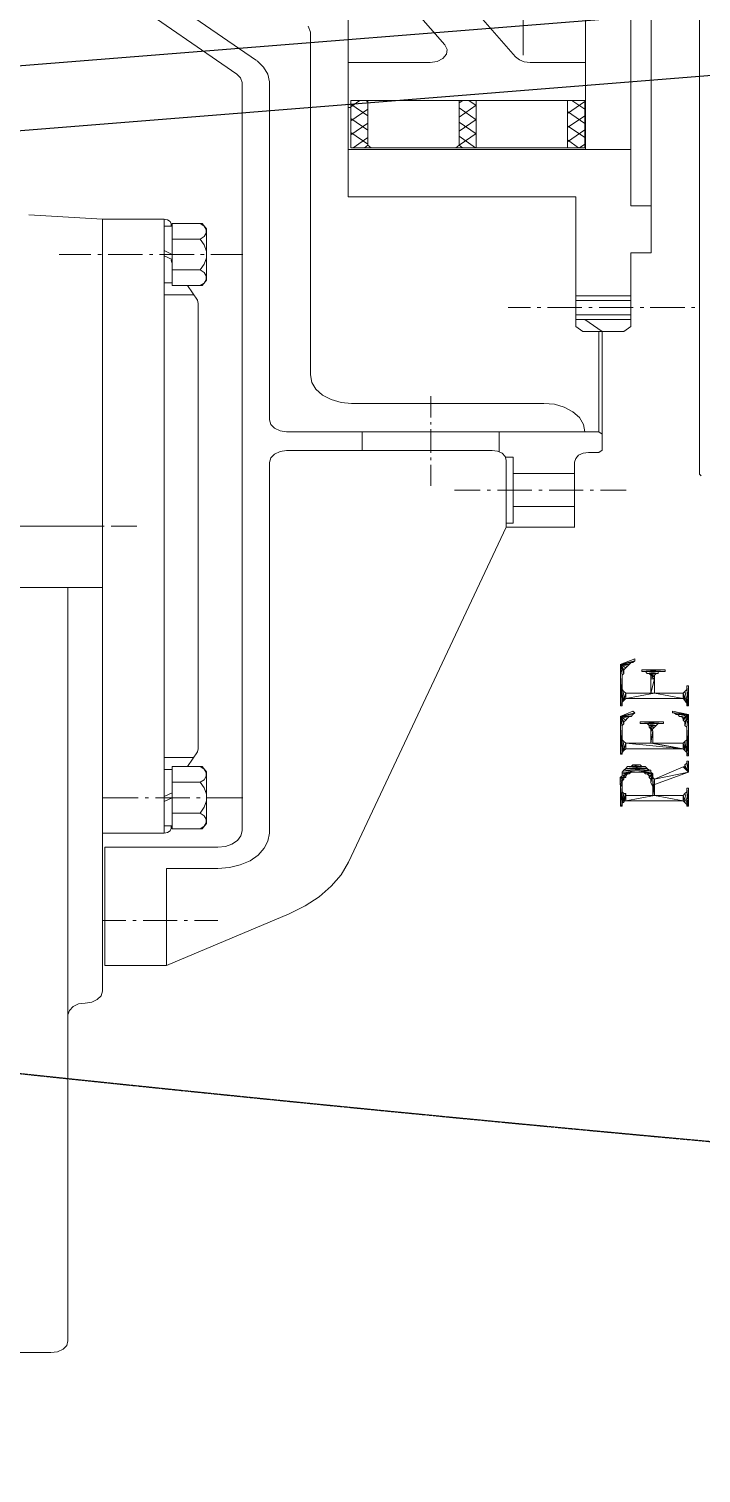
# Model space of a CAD drawing. Header units: inches. Extents: x 23291 to 181956, y 9161 to 51408.
# Drawn here: x 112780 to 113042, y 35980 to 36542 of the extents above; entities that cross this region are included whole.
import ezdxf

# ---------------------------------------------------------------- set-up
doc = ezdxf.new("R2010")
doc.units = ezdxf.units.IN
doc.header["$MEASUREMENT"] = 0
doc.linetypes.add('HIDDEN2', pattern=[0.1875, 0.125, -0.0625])
doc.layers.add('1', color=3, linetype='Continuous')
doc.layers.add('Dim', color=6, linetype='Continuous', lineweight=13)

# ---------------------------------------------------------------- blocks, each defined once
blk = doc.blocks.new('5')
at = {"layer": '1', "lineweight": 9}
for p, q in [((225.23986, -21.739), (225.23986, -22.31365)), ((225.23986, -22.31365), (225.24048, -22.31432)), ((225.21699, -22.37906), (225.2119, -22.381)), ((225.2119, -22.381), (225.21699, -22.37972)), ((225.2119, -22.381), (225.21699, -22.37972)), ((225.21699, -22.37972), (225.21636, -22.38035)), ((225.21699, -22.37972), (225.21699, -22.37906)), ((225.21572, -22.38035), (225.2119, -22.381)), ((225.2119, -22.381), (225.21636, -22.38035)), ((225.21572, -22.38035), (225.2119, -22.381)), ((225.21636, -22.38035), (225.2119, -22.381)), ((225.2119, -22.381), (225.21507, -22.381)), ((225.21381, -22.38224), (225.21191, -22.381)), ((225.21191, -22.381), (225.21381, -22.38224)), ((225.21381, -22.38224), (225.21191, -22.381)), ((225.21191, -22.381), (225.21318, -22.38288)), ((225.21191, -22.381), (225.21318, -22.38288)), ((225.21318, -22.38353), (225.21191, -22.381)), ((225.21447, -22.38162), (225.21191, -22.38101)), ((225.21191, -22.38101), (225.21508, -22.38101)), ((225.21447, -22.38162), (225.21191, -22.38101)), ((225.21191, -22.38101), (225.21447, -22.38162)), ((225.21191, -22.38101), (225.21447, -22.38162)), ((225.21381, -22.38225), (225.21191, -22.38101)), ((225.21318, -22.38417), (225.21191, -22.38101)), ((225.21191, -22.38101), (225.21318, -22.38352)), ((225.21318, -22.38417), (225.21191, -22.38101)), ((225.21191, -22.38101), (225.21253, -22.38481)), ((225.21191, -22.38101), (225.21253, -22.38481)), ((225.21191, -22.39558), (225.21191, -22.38101)), ((225.21254, -22.38479), (225.21191, -22.39558)), ((225.21253, -22.38481), (225.21191, -22.39558)), ((225.21253, -22.38481), (225.21318, -22.38417)), ((225.21254, -22.38542), (225.21254, -22.38479)), ((225.21318, -22.38288), (225.21381, -22.38224)), ((225.21318, -22.38288), (225.21318, -22.38353)), ((225.21318, -22.38352), (225.21318, -22.38417)), ((225.21447, -22.38162), (225.21381, -22.38225)), ((225.21508, -22.38101), (225.21447, -22.38162)), ((225.21507, -22.381), (225.21572, -22.38035)), ((225.21636, -22.38035), (225.21572, -22.38035)), ((225.22715, -22.38352), (225.21953, -22.38289)), ((225.21953, -22.38289), (225.2278, -22.38352)), ((225.22715, -22.38352), (225.21953, -22.38289)), ((225.21953, -22.38289), (225.21953, -22.38352)), ((225.2278, -22.38352), (225.21953, -22.38289)), ((225.21953, -22.38289), (225.2278, -22.38289)), ((225.21953, -22.38352), (225.22016, -22.38352)), ((225.22716, -22.38352), (225.21953, -22.38352)), ((225.21953, -22.38352), (225.22715, -22.38352)), ((225.22016, -22.38352), (225.22652, -22.38352)), ((225.22081, -22.38352), (225.22016, -22.38352)), ((225.22016, -22.38352), (225.22716, -22.38352)), ((225.22016, -22.38352), (225.22716, -22.38352)), ((225.22651, -22.38352), (225.22016, -22.38352)), ((225.22652, -22.38352), (225.22081, -22.38352)), ((225.22652, -22.38352), (225.22081, -22.38352)), ((225.22081, -22.38352), (225.22525, -22.38352)), ((225.22081, -22.38352), (225.22525, -22.38352)), ((225.22143, -22.38417), (225.22081, -22.38352)), ((225.22525, -22.38352), (225.22143, -22.38417)), ((225.22525, -22.38352), (225.22143, -22.38417)), ((225.22143, -22.38417), (225.22525, -22.38417)), ((225.22143, -22.38417), (225.22525, -22.38417)), ((225.22208, -22.38417), (225.22143, -22.38417)), ((225.22461, -22.38418), (225.22206, -22.38418)), ((225.22206, -22.38418), (225.22525, -22.38418)), ((225.22461, -22.38418), (225.22206, -22.38418)), ((225.22206, -22.38418), (225.22398, -22.38479)), ((225.22207, -22.38418), (225.22399, -22.38479)), ((225.22399, -22.38479), (225.22207, -22.38418)), ((225.22207, -22.38418), (225.22399, -22.38479)), ((225.22271, -22.38479), (225.22207, -22.38418)), ((225.22525, -22.38417), (225.22208, -22.38417)), ((225.22399, -22.38479), (225.22271, -22.38479)), ((225.22399, -22.38479), (225.22271, -22.38479)), ((225.22271, -22.38479), (225.22399, -22.38542)), ((225.22271, -22.38479), (225.22399, -22.38542)), ((225.22271, -22.38542), (225.22271, -22.38479)), ((225.22398, -22.38479), (225.22461, -22.38418)), ((225.22399, -22.38542), (225.22399, -22.38479)), ((225.22525, -22.38418), (225.22461, -22.38418)), ((225.22525, -22.38352), (225.22652, -22.38352)), ((225.22525, -22.38417), (225.22525, -22.38352)), ((225.22716, -22.38352), (225.22651, -22.38352)), ((225.2278, -22.38352), (225.22715, -22.38352)), ((225.2278, -22.38289), (225.2278, -22.38352)), ((225.21191, -22.39558), (225.21254, -22.38542)), ((225.21191, -22.39558), (225.21254, -22.38542)), ((225.21254, -22.38605), (225.21191, -22.39558)), ((225.21254, -22.38605), (225.21191, -22.39558)), ((225.21254, -22.38542), (225.21254, -22.38605)), ((225.21254, -22.38605), (225.21254, -22.38987)), ((225.21254, -22.39434), (225.21254, -22.38605)), ((225.21254, -22.39432), (225.21254, -22.38605)), ((225.21254, -22.38986), (225.21319, -22.39051)), ((225.21254, -22.39433), (225.21254, -22.38986)), ((225.21254, -22.38987), (225.21254, -22.39434)), ((225.22398, -22.38605), (225.2227, -22.39115)), ((225.22399, -22.38542), (225.22271, -22.38542)), ((225.22399, -22.38542), (225.22271, -22.38542)), ((225.22271, -22.38542), (225.22399, -22.38605)), ((225.22271, -22.38542), (225.22399, -22.38605)), ((225.22271, -22.38605), (225.22271, -22.38542)), ((225.22399, -22.38605), (225.22271, -22.38605)), ((225.22399, -22.38605), (225.22271, -22.38605)), ((225.22271, -22.38605), (225.22399, -22.38605)), ((225.22271, -22.38605), (225.22399, -22.38605)), ((225.22399, -22.38605), (225.22271, -22.39116)), ((225.22271, -22.39116), (225.22271, -22.38605)), ((225.22398, -22.39115), (225.22398, -22.38605)), ((225.22399, -22.38605), (225.22399, -22.38542)), ((225.2354, -22.38986), (225.23478, -22.39051)), ((225.2354, -22.3886), (225.2354, -22.38987)), ((225.23605, -22.39558), (225.2354, -22.3886)), ((225.23604, -22.39558), (225.2354, -22.3886)), ((225.2354, -22.3886), (225.23604, -22.3886)), ((225.23605, -22.39557), (225.2354, -22.38986)), ((225.2354, -22.38987), (225.23605, -22.39558)), ((225.2354, -22.38987), (225.23605, -22.39558)), ((225.23605, -22.39558), (225.2354, -22.38987)), ((225.23604, -22.3886), (225.23604, -22.39558)), ((225.21191, -22.39558), (225.21254, -22.39432)), ((225.21191, -22.39558), (225.21254, -22.39432)), ((225.21318, -22.39052), (225.21253, -22.39433)), ((225.21253, -22.39433), (225.21318, -22.39052)), ((225.21319, -22.39051), (225.21254, -22.39433)), ((225.21254, -22.39432), (225.21318, -22.39053)), ((225.21254, -22.39432), (225.21318, -22.39053)), ((225.21318, -22.39053), (225.21254, -22.39432)), ((225.21254, -22.39432), (225.21381, -22.39116)), ((225.21381, -22.39116), (225.21254, -22.39432)), ((225.21254, -22.39432), (225.21381, -22.39116)), ((225.21381, -22.39116), (225.21254, -22.39432)), ((225.21318, -22.39371), (225.21254, -22.39432)), ((225.21254, -22.39432), (225.21254, -22.39558)), ((225.21318, -22.39053), (225.21381, -22.39116)), ((225.2138, -22.39116), (225.21318, -22.39371)), ((225.2138, -22.39116), (225.21318, -22.39371)), ((225.21318, -22.39371), (225.2138, -22.39116)), ((225.21381, -22.39116), (225.21318, -22.39371)), ((225.21318, -22.39371), (225.2138, -22.39303)), ((225.2138, -22.39304), (225.22397, -22.39116)), ((225.22398, -22.39116), (225.2138, -22.39303)), ((225.2138, -22.39303), (225.2138, -22.39116)), ((225.2138, -22.39116), (225.22398, -22.39116)), ((225.2138, -22.39303), (225.2138, -22.39116)), ((225.22398, -22.39116), (225.2138, -22.39116)), ((225.2138, -22.39116), (225.2227, -22.39116)), ((225.23415, -22.39304), (225.2138, -22.39304)), ((225.2227, -22.39115), (225.22398, -22.39115)), ((225.2227, -22.39116), (225.22398, -22.39116)), ((225.23415, -22.39304), (225.22397, -22.39116)), ((225.22397, -22.39116), (225.23415, -22.39116)), ((225.23415, -22.39304), (225.22397, -22.39116)), ((225.22397, -22.39116), (225.23415, -22.39304)), ((225.22397, -22.39116), (225.23415, -22.39304)), ((225.23414, -22.39116), (225.23477, -22.39371)), ((225.23604, -22.39558), (225.23414, -22.39116)), ((225.23477, -22.39052), (225.23415, -22.39115)), ((225.23415, -22.39115), (225.23604, -22.39558)), ((225.23477, -22.39371), (225.23415, -22.39116)), ((225.23415, -22.39116), (225.23477, -22.39371)), ((225.23477, -22.39371), (225.23415, -22.39116)), ((225.23415, -22.39116), (225.23415, -22.39304)), ((225.23415, -22.39116), (225.23415, -22.39304)), ((225.23415, -22.39304), (225.23477, -22.39371)), ((225.23604, -22.39558), (225.23477, -22.39052)), ((225.23477, -22.39052), (225.23604, -22.39558)), ((225.23604, -22.39558), (225.23477, -22.39052)), ((225.23477, -22.39371), (225.2354, -22.39432)), ((225.23604, -22.39559), (225.23477, -22.39371)), ((225.23477, -22.39371), (225.23604, -22.39558)), ((225.23478, -22.39051), (225.23605, -22.39557)), ((225.2354, -22.39432), (225.23604, -22.39559)), ((225.2354, -22.39432), (225.23604, -22.39559)), ((225.2354, -22.39559), (225.2354, -22.39432)), ((225.21636, -22.39749), (225.2119, -22.39939)), ((225.2119, -22.39939), (225.21699, -22.39812)), ((225.2119, -22.39939), (225.21699, -22.39812)), ((225.2119, -22.39939), (225.21636, -22.39875)), ((225.21636, -22.39875), (225.2119, -22.39939)), ((225.21572, -22.39939), (225.2119, -22.39939)), ((225.21572, -22.39939), (225.2119, -22.39939)), ((225.2119, -22.39939), (225.21507, -22.39939)), ((225.21254, -22.39558), (225.21191, -22.39558)), ((225.21318, -22.40128), (225.21191, -22.39938)), ((225.21191, -22.39938), (225.21381, -22.40067)), ((225.21318, -22.40128), (225.21191, -22.39938)), ((225.21191, -22.39938), (225.21318, -22.40195)), ((225.21191, -22.39938), (225.21318, -22.40195)), ((225.21254, -22.40257), (225.21191, -22.39938)), ((225.21447, -22.40005), (225.21191, -22.39939)), ((225.21191, -22.39939), (225.21508, -22.39939)), ((225.21447, -22.40005), (225.21191, -22.39939)), ((225.21191, -22.39939), (225.21381, -22.40068)), ((225.21191, -22.39939), (225.21381, -22.40068)), ((225.21381, -22.40068), (225.21191, -22.39939)), ((225.21254, -22.40322), (225.21191, -22.3994)), ((225.21191, -22.3994), (225.21254, -22.40256)), ((225.21254, -22.40322), (225.21191, -22.3994)), ((225.21191, -22.3994), (225.21191, -22.41272)), ((225.21381, -22.40068), (225.21447, -22.40005)), ((225.21508, -22.39939), (225.21447, -22.40005)), ((225.21507, -22.39939), (225.21572, -22.39939)), ((225.21636, -22.39875), (225.21572, -22.39939)), ((225.21699, -22.39812), (225.21636, -22.39749)), ((225.21699, -22.39812), (225.21636, -22.39875)), ((225.23604, -22.39875), (225.23033, -22.39812)), ((225.23033, -22.39812), (225.23096, -22.39812)), ((225.23604, -22.39875), (225.23033, -22.39812)), ((225.23033, -22.39812), (225.23604, -22.39875)), ((225.23034, -22.3975), (225.23034, -22.39811)), ((225.23605, -22.39876), (225.23034, -22.3975)), ((225.23034, -22.39811), (225.23605, -22.39876)), ((225.23096, -22.39812), (225.2316, -22.39875)), ((225.23604, -22.39875), (225.23096, -22.39812)), ((225.23096, -22.39812), (225.23604, -22.39875)), ((225.2316, -22.39875), (225.23604, -22.39875)), ((225.2316, -22.39875), (225.23604, -22.39875)), ((225.23225, -22.39875), (225.2316, -22.39875)), ((225.23224, -22.39875), (225.23287, -22.39939)), ((225.23604, -22.39875), (225.23224, -22.39875)), ((225.23604, -22.39875), (225.23225, -22.39875)), ((225.23287, -22.39939), (225.23604, -22.39875)), ((225.23287, -22.39939), (225.23604, -22.39875)), ((225.2335, -22.39939), (225.23287, -22.39939)), ((225.23604, -22.39875), (225.2335, -22.39939)), ((225.23604, -22.39875), (225.2335, -22.39939)), ((225.2335, -22.39939), (225.23414, -22.40006)), ((225.23414, -22.40066), (225.23604, -22.39874)), ((225.23604, -22.39874), (225.23414, -22.40005)), ((225.23414, -22.40066), (225.23604, -22.39874)), ((225.23414, -22.40006), (225.23604, -22.39875)), ((225.23414, -22.40005), (225.23414, -22.40066)), ((225.23604, -22.39874), (225.23477, -22.4013)), ((225.23604, -22.39874), (225.23477, -22.4013)), ((225.23477, -22.40195), (225.23604, -22.39874)), ((225.23477, -22.40256), (225.23604, -22.39876)), ((225.23604, -22.39876), (225.23477, -22.40194)), ((225.23477, -22.40256), (225.23604, -22.39876)), ((225.23604, -22.39559), (225.2354, -22.39559)), ((225.23604, -22.39876), (225.2354, -22.40323)), ((225.23604, -22.39876), (225.2354, -22.40323)), ((225.23604, -22.41337), (225.23604, -22.39876)), ((225.21191, -22.41273), (225.21254, -22.40322)), ((225.21191, -22.41272), (225.21254, -22.40322)), ((225.21254, -22.40383), (225.21191, -22.41273)), ((225.21254, -22.40384), (225.21191, -22.41273)), ((225.21318, -22.40195), (225.21254, -22.40257)), ((225.21254, -22.40256), (225.21254, -22.40322)), ((225.21254, -22.40322), (225.21254, -22.40383)), ((225.21254, -22.40384), (225.21254, -22.40765)), ((225.21254, -22.4121), (225.21254, -22.40384)), ((225.21254, -22.4121), (225.21254, -22.40384)), ((225.21381, -22.40067), (225.21318, -22.40128)), ((225.21318, -22.40195), (225.21318, -22.40128)), ((225.22653, -22.40194), (225.2189, -22.40129)), ((225.2189, -22.40129), (225.22715, -22.40194)), ((225.22653, -22.40194), (225.2189, -22.40129)), ((225.2189, -22.40129), (225.2189, -22.40194)), ((225.22715, -22.40194), (225.2189, -22.40129)), ((225.2189, -22.40129), (225.22715, -22.40129)), ((225.2189, -22.40194), (225.21953, -22.40194)), ((225.22653, -22.40194), (225.2189, -22.40194)), ((225.2189, -22.40194), (225.22653, -22.40194)), ((225.21953, -22.40194), (225.22016, -22.40194)), ((225.22589, -22.40194), (225.21953, -22.40194)), ((225.21953, -22.40194), (225.22653, -22.40194)), ((225.21953, -22.40194), (225.22653, -22.40194)), ((225.22588, -22.40194), (225.21953, -22.40194)), ((225.22016, -22.40194), (225.22589, -22.40194)), ((225.22016, -22.40194), (225.22589, -22.40194)), ((225.2208, -22.40194), (225.22016, -22.40194)), ((225.22589, -22.40194), (225.2208, -22.40194)), ((225.22589, -22.40194), (225.2208, -22.40194)), ((225.2208, -22.40194), (225.22526, -22.40194)), ((225.2208, -22.40194), (225.22526, -22.40194)), ((225.22145, -22.40194), (225.2208, -22.40194)), ((225.22526, -22.40194), (225.22145, -22.40194)), ((225.22526, -22.40194), (225.22145, -22.40194)), ((225.22145, -22.40194), (225.22462, -22.40256)), ((225.22145, -22.40194), (225.22462, -22.40256)), ((225.22207, -22.40256), (225.22145, -22.40194)), ((225.22207, -22.40256), (225.22399, -22.40322)), ((225.22399, -22.40322), (225.22207, -22.40256)), ((225.22207, -22.40256), (225.22399, -22.40322)), ((225.22207, -22.40322), (225.22207, -22.40256)), ((225.22462, -22.40256), (225.22207, -22.40256)), ((225.22207, -22.40256), (225.22462, -22.40256)), ((225.22462, -22.40256), (225.22207, -22.40256)), ((225.22207, -22.40256), (225.22397, -22.40322)), ((225.22462, -22.40256), (225.22207, -22.40256)), ((225.22399, -22.40322), (225.22207, -22.40322)), ((225.22399, -22.40322), (225.22207, -22.40322)), ((225.22207, -22.40322), (225.22334, -22.40385)), ((225.22207, -22.40322), (225.22334, -22.40385)), ((225.22271, -22.40385), (225.22207, -22.40322)), ((225.22335, -22.40448), (225.2227, -22.40448)), ((225.2227, -22.40448), (225.22335, -22.40448)), ((225.22335, -22.40448), (225.2227, -22.40448)), ((225.2227, -22.40448), (225.2227, -22.4089)), ((225.2227, -22.4089), (225.22335, -22.40448)), ((225.2227, -22.4089), (225.22335, -22.40448)), ((225.22334, -22.40385), (225.22271, -22.40385)), ((225.22334, -22.40385), (225.22271, -22.40385)), ((225.22271, -22.40385), (225.22334, -22.40448)), ((225.22271, -22.40385), (225.22334, -22.40448)), ((225.22271, -22.40448), (225.22271, -22.40385)), ((225.22334, -22.40448), (225.22271, -22.40448)), ((225.22334, -22.40385), (225.22399, -22.40322)), ((225.22334, -22.40448), (225.22334, -22.40385)), ((225.22335, -22.40448), (225.22335, -22.4089)), ((225.22397, -22.40322), (225.22462, -22.40256)), ((225.22462, -22.40256), (225.22526, -22.40194)), ((225.22526, -22.40194), (225.22589, -22.40194)), ((225.22653, -22.40194), (225.22588, -22.40194)), ((225.22715, -22.40194), (225.22653, -22.40194)), ((225.22715, -22.40129), (225.22715, -22.40194)), ((225.23477, -22.4013), (225.23414, -22.40066)), ((225.23477, -22.4013), (225.23477, -22.40195)), ((225.23477, -22.40194), (225.23477, -22.40256)), ((225.2354, -22.40323), (225.23477, -22.40256)), ((225.2354, -22.40383), (225.2354, -22.40322)), ((225.2354, -22.40322), (225.23605, -22.41336)), ((225.2354, -22.40323), (225.23604, -22.41337)), ((225.23605, -22.41336), (225.2354, -22.40383)), ((225.2354, -22.40383), (225.2354, -22.40765)), ((225.23605, -22.41336), (225.2354, -22.40383)), ((225.21254, -22.40765), (225.21319, -22.40828)), ((225.21254, -22.41209), (225.21254, -22.40765)), ((225.21254, -22.40765), (225.21254, -22.4121)), ((225.21319, -22.40828), (225.21254, -22.41209)), ((225.21254, -22.41209), (225.21318, -22.40829)), ((225.21254, -22.41209), (225.21318, -22.40829)), ((225.21318, -22.40829), (225.21254, -22.41209)), ((225.21318, -22.40829), (225.21254, -22.41209)), ((225.21254, -22.41209), (225.21318, -22.40829)), ((225.21254, -22.41209), (225.21381, -22.4089)), ((225.21381, -22.4089), (225.21254, -22.41209)), ((225.21254, -22.41209), (225.21381, -22.4089)), ((225.21381, -22.4089), (225.21254, -22.41209)), ((225.2138, -22.4089), (225.21317, -22.41145)), ((225.2138, -22.4089), (225.21317, -22.41145)), ((225.21317, -22.41145), (225.2138, -22.4089)), ((225.21318, -22.40829), (225.21381, -22.4089)), ((225.21381, -22.4089), (225.21318, -22.41145)), ((225.2138, -22.41082), (225.2138, -22.4089)), ((225.2138, -22.4089), (225.23414, -22.41082)), ((225.2138, -22.41082), (225.2138, -22.4089)), ((225.23414, -22.41082), (225.2138, -22.4089)), ((225.2138, -22.4089), (225.23414, -22.41082)), ((225.23414, -22.41082), (225.2138, -22.4089)), ((225.2138, -22.4089), (225.2227, -22.4089)), ((225.2227, -22.4089), (225.23414, -22.41082)), ((225.22335, -22.4089), (225.2227, -22.4089)), ((225.22271, -22.4089), (225.23415, -22.41082)), ((225.22335, -22.4089), (225.22271, -22.4089)), ((225.23415, -22.41082), (225.22335, -22.4089)), ((225.23415, -22.41082), (225.22335, -22.4089)), ((225.22335, -22.4089), (225.23415, -22.4089)), ((225.23477, -22.40829), (225.23414, -22.4089)), ((225.23477, -22.41145), (225.23414, -22.4089)), ((225.23414, -22.4089), (225.23414, -22.41082)), ((225.23477, -22.41145), (225.23414, -22.4089)), ((225.23414, -22.4089), (225.23477, -22.41145)), ((225.23414, -22.4089), (225.23477, -22.41145)), ((225.23415, -22.4089), (225.23415, -22.41082)), ((225.2354, -22.40765), (225.23477, -22.40829)), ((225.23477, -22.41145), (225.23477, -22.40829)), ((225.23477, -22.41145), (225.23477, -22.40829)), ((225.23477, -22.40829), (225.2354, -22.41209)), ((225.23477, -22.40829), (225.2354, -22.41209)), ((225.2354, -22.41209), (225.23477, -22.40829)), ((225.23477, -22.40829), (225.2354, -22.4121)), ((225.2354, -22.40765), (225.2354, -22.41209)), ((225.23605, -22.41336), (225.2354, -22.40765)), ((225.2354, -22.40765), (225.23605, -22.41336)), ((225.2354, -22.4121), (225.2354, -22.40765)), ((225.2354, -22.4121), (225.2354, -22.40765)), ((225.2354, -22.40765), (225.2354, -22.4121)), ((225.21191, -22.41273), (225.21254, -22.4121)), ((225.21191, -22.41273), (225.21254, -22.4121)), ((225.21254, -22.41273), (225.21191, -22.41273)), ((225.21318, -22.41145), (225.21254, -22.41209)), ((225.21254, -22.4121), (225.21254, -22.41273)), ((225.21317, -22.41145), (225.2138, -22.41082)), ((225.23414, -22.41082), (225.2138, -22.41082)), ((225.23414, -22.41082), (225.23477, -22.41145)), ((225.2354, -22.41209), (225.23477, -22.41145)), ((225.2354, -22.41209), (225.23605, -22.41336)), ((225.2354, -22.41209), (225.23605, -22.41336)), ((225.2354, -22.41336), (225.2354, -22.41209)), ((225.23605, -22.41336), (225.2354, -22.41336)), ((225.2354, -22.41526), (225.2354, -22.4159)), ((225.23605, -22.41908), (225.2354, -22.41526)), ((225.23604, -22.41907), (225.2354, -22.41526)), ((225.2354, -22.41526), (225.23604, -22.41526)), ((225.23604, -22.41526), (225.23604, -22.41907)), ((225.2119, -22.421), (225.21255, -22.42034)), ((225.21508, -22.41971), (225.21253, -22.41971)), ((225.21253, -22.41971), (225.21447, -22.41971)), ((225.21318, -22.41843), (225.21254, -22.41907)), ((225.217, -22.41907), (225.21254, -22.41907)), ((225.21254, -22.41907), (225.21762, -22.41907)), ((225.217, -22.41907), (225.21254, -22.41907)), ((225.21254, -22.41907), (225.21637, -22.41907)), ((225.21254, -22.41907), (225.21762, -22.41907)), ((225.21254, -22.41971), (225.21446, -22.41971)), ((225.21446, -22.41971), (225.21254, -22.42034)), ((225.21254, -22.42034), (225.21254, -22.41971)), ((225.21255, -22.4197), (225.21572, -22.41907)), ((225.21572, -22.41907), (225.21255, -22.4197)), ((225.21255, -22.4197), (225.21636, -22.41907)), ((225.21255, -22.4197), (225.21636, -22.41907)), ((225.21636, -22.41907), (225.21255, -22.41907)), ((225.21255, -22.41907), (225.21255, -22.4197)), ((225.21507, -22.4197), (225.21255, -22.4197)), ((225.21255, -22.42034), (225.21447, -22.41971)), ((225.2138, -22.42034), (225.21255, -22.42034)), ((225.2138, -22.42034), (225.21255, -22.42034)), ((225.21255, -22.42034), (225.2138, -22.421)), ((225.21255, -22.42034), (225.2138, -22.421)), ((225.21318, -22.41844), (225.21381, -22.41781)), ((225.21762, -22.41907), (225.21318, -22.41843)), ((225.21318, -22.41843), (225.22271, -22.41843)), ((225.21762, -22.41907), (225.21318, -22.41843)), ((225.22206, -22.41844), (225.21318, -22.41844)), ((225.22206, -22.41844), (225.21318, -22.41844)), ((225.21318, -22.41844), (225.22271, -22.41844)), ((225.21318, -22.41844), (225.22271, -22.41844)), ((225.22271, -22.41844), (225.21318, -22.41844)), ((225.21447, -22.41971), (225.2138, -22.42034)), ((225.2138, -22.421), (225.2138, -22.42034)), ((225.22081, -22.41715), (225.21381, -22.41783)), ((225.21381, -22.41783), (225.21447, -22.41715)), ((225.21381, -22.41781), (225.22081, -22.41716)), ((225.22143, -22.41781), (225.21381, -22.41781)), ((225.22143, -22.41781), (225.21381, -22.41781)), ((225.21381, -22.41781), (225.22206, -22.41844)), ((225.21381, -22.41781), (225.22206, -22.41844)), ((225.22017, -22.41715), (225.21447, -22.41715)), ((225.21447, -22.41715), (225.21508, -22.41715)), ((225.22017, -22.41715), (225.21447, -22.41715)), ((225.21447, -22.41715), (225.22081, -22.41715)), ((225.21447, -22.41715), (225.22081, -22.41715)), ((225.21447, -22.41971), (225.21508, -22.41971)), ((225.21572, -22.41907), (225.21507, -22.4197)), ((225.21954, -22.41715), (225.21508, -22.41715)), ((225.21508, -22.41715), (225.21571, -22.41715)), ((225.21954, -22.41715), (225.21508, -22.41715)), ((225.21508, -22.41715), (225.22017, -22.41715)), ((225.21508, -22.41715), (225.22017, -22.41715)), ((225.2189, -22.41654), (225.21571, -22.41715)), ((225.21571, -22.41715), (225.21637, -22.41654)), ((225.2189, -22.41654), (225.21571, -22.41715)), ((225.21571, -22.41715), (225.21954, -22.41715)), ((225.21571, -22.41715), (225.21954, -22.41715)), ((225.21636, -22.41907), (225.21572, -22.41907)), ((225.21827, -22.41654), (225.21637, -22.41654)), ((225.21637, -22.41654), (225.217, -22.41654)), ((225.21827, -22.41654), (225.21637, -22.41654)), ((225.21637, -22.41654), (225.2189, -22.41654)), ((225.21637, -22.41654), (225.2189, -22.41654)), ((225.21637, -22.41907), (225.217, -22.41907)), ((225.21762, -22.41654), (225.217, -22.41654)), ((225.217, -22.41654), (225.21827, -22.41654)), ((225.217, -22.41654), (225.21827, -22.41654)), ((225.21762, -22.41907), (225.217, -22.41907)), ((225.21827, -22.41654), (225.21762, -22.41654)), ((225.22271, -22.41843), (225.21762, -22.41907)), ((225.21762, -22.41907), (225.22271, -22.41844)), ((225.22271, -22.41844), (225.21762, -22.41907)), ((225.21762, -22.41907), (225.22271, -22.41844)), ((225.2189, -22.41907), (225.21762, -22.41907)), ((225.2189, -22.41654), (225.21827, -22.41654)), ((225.21954, -22.41715), (225.2189, -22.41654)), ((225.22271, -22.41844), (225.2189, -22.41907)), ((225.22271, -22.41844), (225.2189, -22.41907)), ((225.2189, -22.41907), (225.21953, -22.41907)), ((225.22272, -22.41907), (225.2189, -22.41907)), ((225.2189, -22.41907), (225.22271, -22.41907)), ((225.21953, -22.41907), (225.2227, -22.41907)), ((225.22016, -22.41907), (225.21953, -22.41907)), ((225.21953, -22.41907), (225.22272, -22.41907)), ((225.22017, -22.41715), (225.21954, -22.41715)), ((225.22016, -22.41907), (225.22081, -22.4197)), ((225.22335, -22.4197), (225.22016, -22.41907)), ((225.2227, -22.41907), (225.22016, -22.41907)), ((225.2227, -22.41907), (225.22016, -22.41907)), ((225.22016, -22.41907), (225.22335, -22.4197)), ((225.22081, -22.41715), (225.22017, -22.41715)), ((225.22081, -22.41716), (225.22143, -22.41781)), ((225.22081, -22.4197), (225.22335, -22.4197)), ((225.22081, -22.41971), (225.22335, -22.41971)), ((225.22143, -22.41971), (225.22081, -22.41971)), ((225.22206, -22.41844), (225.22143, -22.41781)), ((225.22335, -22.41971), (225.22143, -22.41971)), ((225.22144, -22.41971), (225.22206, -22.42034)), ((225.22335, -22.41971), (225.22144, -22.41971)), ((225.22271, -22.41844), (225.22206, -22.41844)), ((225.22206, -22.42034), (225.22335, -22.41971)), ((225.22206, -22.42034), (225.22335, -22.41971)), ((225.22335, -22.41971), (225.22206, -22.42034)), ((225.22335, -22.41971), (225.22206, -22.42034)), ((225.22206, -22.421), (225.22335, -22.41971)), ((225.22206, -22.42034), (225.22206, -22.421)), ((225.22334, -22.4197), (225.22207, -22.42099)), ((225.22335, -22.4197), (225.2227, -22.41907)), ((225.22271, -22.41907), (225.22271, -22.41844)), ((225.22271, -22.42162), (225.22334, -22.4197)), ((225.22271, -22.42162), (225.22334, -22.4197)), ((225.22334, -22.4197), (225.22271, -22.42227)), ((225.22334, -22.4197), (225.22271, -22.42227)), ((225.22271, -22.4229), (225.22334, -22.4197)), ((225.22335, -22.41972), (225.22271, -22.4229)), ((225.22335, -22.41971), (225.22335, -22.42034)), ((225.22335, -22.42734), (225.22335, -22.41971)), ((225.22335, -22.42417), (225.22335, -22.41972)), ((225.22335, -22.42417), (225.22335, -22.41972)), ((225.22335, -22.41972), (225.22335, -22.42735)), ((225.22335, -22.42099), (225.22335, -22.42034)), ((225.22335, -22.42034), (225.22335, -22.42734)), ((225.22335, -22.42034), (225.22335, -22.42734)), ((225.22397, -22.42163), (225.23415, -22.41716)), ((225.23604, -22.41908), (225.22397, -22.42163)), ((225.23604, -22.41908), (225.22397, -22.42163)), ((225.22397, -22.42352), (225.23604, -22.41908)), ((225.23477, -22.41716), (225.23415, -22.41716)), ((225.23415, -22.41716), (225.23604, -22.41908)), ((225.23415, -22.41716), (225.23604, -22.41908)), ((225.23477, -22.41655), (225.2354, -22.41589)), ((225.23604, -22.41908), (225.23477, -22.41655)), ((225.23477, -22.41655), (225.23477, -22.41716)), ((225.23604, -22.41908), (225.23477, -22.41655)), ((225.23604, -22.41908), (225.23477, -22.41716)), ((225.23477, -22.41716), (225.23604, -22.41908)), ((225.2354, -22.41589), (225.23604, -22.41908)), ((225.2354, -22.4159), (225.23605, -22.41908)), ((225.2354, -22.4159), (225.23605, -22.41908)), ((225.23605, -22.41908), (225.2354, -22.4159)), ((225.2138, -22.421), (225.2119, -22.421)), ((225.2138, -22.421), (225.2119, -22.421)), ((225.2119, -22.421), (225.21318, -22.421)), ((225.2119, -22.421), (225.21318, -22.421)), ((225.21318, -22.421), (225.2119, -22.42163)), ((225.2119, -22.42163), (225.2119, -22.421)), ((225.21318, -22.421), (225.2119, -22.42163)), ((225.2119, -22.42163), (225.21318, -22.42163)), ((225.2119, -22.42163), (225.21318, -22.42163)), ((225.21318, -22.42163), (225.2119, -22.42226)), ((225.2119, -22.42226), (225.2119, -22.42163)), ((225.21318, -22.42163), (225.2119, -22.42226)), ((225.2119, -22.42226), (225.21255, -22.42226)), ((225.2119, -22.42226), (225.21255, -22.42226)), ((225.21255, -22.42226), (225.2119, -22.42353)), ((225.2119, -22.42353), (225.2119, -22.42226)), ((225.21191, -22.42353), (225.21254, -22.42226)), ((225.21254, -22.42353), (225.21191, -22.42353)), ((225.21254, -22.42353), (225.21191, -22.42353)), ((225.21191, -22.42353), (225.21254, -22.42416)), ((225.21191, -22.42353), (225.21254, -22.42416)), ((225.21191, -22.43114), (225.21191, -22.42353)), ((225.21254, -22.42416), (225.21191, -22.43114)), ((225.21254, -22.42416), (225.21191, -22.43114)), ((225.21254, -22.42416), (225.21191, -22.43114)), ((225.21191, -22.43114), (225.21254, -22.42416)), ((225.21254, -22.42226), (225.21254, -22.42353)), ((225.21254, -22.42416), (225.21254, -22.42353)), ((225.21254, -22.42416), (225.21254, -22.42605)), ((225.21254, -22.43052), (225.21254, -22.42416)), ((225.21254, -22.43053), (225.21254, -22.42416)), ((225.21255, -22.42226), (225.21318, -22.42163)), ((225.21318, -22.421), (225.2138, -22.421)), ((225.21318, -22.42163), (225.21318, -22.421)), ((225.22207, -22.42099), (225.22271, -22.42162)), ((225.22271, -22.42227), (225.22271, -22.42162)), ((225.22271, -22.42227), (225.22271, -22.4229)), ((225.22271, -22.4229), (225.22335, -22.42417)), ((225.22335, -22.42734), (225.22335, -22.42099)), ((225.22335, -22.42099), (225.22398, -22.42162)), ((225.22335, -22.42734), (225.22335, -22.42099)), ((225.22335, -22.42734), (225.22398, -22.42162)), ((225.22398, -22.42162), (225.22335, -22.42734)), ((225.22398, -22.42352), (225.22335, -22.42734)), ((225.22398, -22.42352), (225.22335, -22.42734)), ((225.22335, -22.42735), (225.22335, -22.42417)), ((225.22397, -22.42163), (225.22397, -22.42352)), ((225.22398, -22.42162), (225.22398, -22.42352)), ((225.22398, -22.42734), (225.22398, -22.42352)), ((225.23604, -22.43114), (225.2354, -22.42479)), ((225.2354, -22.42479), (225.23604, -22.42479)), ((225.2354, -22.4248), (225.2354, -22.42606)), ((225.23605, -22.43114), (225.2354, -22.4248)), ((225.23604, -22.42479), (225.23604, -22.43114)), ((225.21191, -22.43114), (225.21254, -22.43053)), ((225.21191, -22.43114), (225.21254, -22.43053)), ((225.21254, -22.42605), (225.21319, -22.42668)), ((225.21254, -22.43052), (225.21254, -22.42605)), ((225.21254, -22.42605), (225.21254, -22.43052)), ((225.21319, -22.42668), (225.21254, -22.43052)), ((225.21254, -22.42987), (225.21381, -22.42669)), ((225.21381, -22.42669), (225.21254, -22.42987)), ((225.21254, -22.42987), (225.21318, -22.42669)), ((225.21254, -22.42987), (225.21318, -22.42669)), ((225.21318, -22.42669), (225.21254, -22.43053)), ((225.21318, -22.42669), (225.21254, -22.43053)), ((225.21254, -22.43053), (225.21318, -22.42669)), ((225.21381, -22.42734), (225.21254, -22.42987)), ((225.21254, -22.42988), (225.21381, -22.42735)), ((225.21254, -22.43053), (225.21254, -22.42987)), ((225.21318, -22.42988), (225.21254, -22.42988)), ((225.21254, -22.43053), (225.21254, -22.43114)), ((225.21318, -22.42669), (225.21381, -22.42669)), ((225.2138, -22.42735), (225.21318, -22.42922)), ((225.2138, -22.42735), (225.21318, -22.42922)), ((225.21318, -22.42988), (225.2138, -22.42735)), ((225.21381, -22.42735), (225.21318, -22.42988)), ((225.21318, -22.42922), (225.2138, -22.42922)), ((225.21318, -22.42922), (225.21318, -22.42988)), ((225.2138, -22.42923), (225.22397, -22.42735)), ((225.22398, -22.42735), (225.2138, -22.42922)), ((225.2138, -22.42922), (225.2138, -22.42735)), ((225.2138, -22.42735), (225.22398, -22.42735)), ((225.2138, -22.42922), (225.2138, -22.42735)), ((225.22398, -22.42735), (225.2138, -22.42735)), ((225.2138, -22.42735), (225.22335, -22.42735)), ((225.23415, -22.42923), (225.2138, -22.42923)), ((225.21381, -22.42669), (225.21381, -22.42734)), ((225.22335, -22.42734), (225.22398, -22.42734)), ((225.22335, -22.42735), (225.22398, -22.42735)), ((225.23415, -22.42923), (225.22397, -22.42735)), ((225.22397, -22.42735), (225.23415, -22.42735)), ((225.23415, -22.42923), (225.22397, -22.42735)), ((225.22397, -22.42735), (225.23415, -22.42923)), ((225.22397, -22.42735), (225.23415, -22.42923)), ((225.23477, -22.42669), (225.23414, -22.42735)), ((225.23414, -22.42735), (225.23477, -22.42988)), ((225.23604, -22.43114), (225.23414, -22.42735)), ((225.23414, -22.42735), (225.23604, -22.43114)), ((225.23477, -22.42988), (225.23415, -22.42735)), ((225.23415, -22.42735), (225.23477, -22.42988)), ((225.23477, -22.42988), (225.23415, -22.42735)), ((225.23415, -22.42735), (225.23415, -22.42923)), ((225.23415, -22.42735), (225.23415, -22.42923)), ((225.23415, -22.42923), (225.23477, -22.42988)), ((225.23604, -22.43114), (225.23477, -22.42669)), ((225.23604, -22.43114), (225.23477, -22.42669)), ((225.23477, -22.42669), (225.23604, -22.43114)), ((225.23477, -22.42988), (225.2354, -22.43051)), ((225.23604, -22.43114), (225.23477, -22.42988)), ((225.23477, -22.42988), (225.23604, -22.43114)), ((225.2354, -22.42605), (225.23478, -22.42668)), ((225.23478, -22.42668), (225.23605, -22.43113)), ((225.23605, -22.43113), (225.2354, -22.42605)), ((225.2354, -22.42606), (225.23605, -22.43114)), ((225.2354, -22.42606), (225.23605, -22.43114)), ((225.23605, -22.43114), (225.2354, -22.42606)), ((225.2354, -22.43051), (225.23604, -22.43114)), ((225.2354, -22.43051), (225.23604, -22.43114)), ((225.2354, -22.43114), (225.2354, -22.43051)), ((225.21254, -22.43114), (225.21191, -22.43114)), ((225.23604, -22.43114), (225.2354, -22.43114))]:
    blk.add_line(p, q, dxfattribs=at)
at = {"layer": '1', "lineweight": 13}
for p, q in [((225.2228, -21.83568), (225.2228, -22.23546)), ((225.21558, -21.85234), (225.21558, -22.21879)), ((225.1996, -21.87223), (225.1996, -22.1989)), ((225.17753, -21.90681), (225.17753, -22.16552)), ((225.17476, -22.16607), (225.13241, -22.11734)), ((225.11562, -22.21556), (225.11562, -22.12539)), ((225.11989, -22.12735), (225.14982, -22.1618)), ((225.0295, -22.13996), (225.07623, -22.17217)), ((225.08314, -22.16741), (225.05312, -22.14674)), ((225.10146, -22.15522), (225.10229, -22.15732)), ((225.10229, -22.27858), (225.10229, -22.15732)), ((225.15044, -22.16516), (225.14911, -22.1667)), ((225.14982, -22.1618), (225.15063, -22.16348)), ((225.15063, -22.16348), (225.15044, -22.16516)), ((225.08335, -22.16754), (225.08569, -22.16971)), ((225.08569, -22.16971), (225.08722, -22.17223)), ((225.14463, -22.1681), (225.11561, -22.1681)), ((225.14707, -22.16775), (225.14463, -22.1681)), ((225.14911, -22.1667), (225.14707, -22.16775)), ((225.17619, -22.16719), (225.17476, -22.16607)), ((225.17792, -22.16789), (225.17619, -22.16719)), ((225.17995, -22.1681), (225.17792, -22.16789)), ((225.1993, -22.1681), (225.17995, -22.1681)), ((225.07623, -22.17216), (225.07754, -22.17349)), ((225.07754, -22.17349), (225.07806, -22.1751)), ((225.07806, -22.1751), (225.07806, -22.43981)), ((225.08722, -22.17223), (225.08772, -22.17496)), ((225.08772, -22.29448), (225.08772, -22.17496)), ((225.11655, -22.18399), (225.11562, -22.18399)), ((225.12254, -22.187), (225.11654, -22.1828)), ((225.11655, -22.19821), (225.11655, -22.18147)), ((225.1993, -22.18147), (225.11655, -22.18147)), ((225.11655, -22.18372), (225.11979, -22.18148)), ((225.11655, -22.18876), (225.12254, -22.18456)), ((225.12254, -22.18196), (225.12184, -22.18147)), ((225.12254, -22.19737), (225.12254, -22.18147)), ((225.15492, -22.18147), (225.15492, -22.19737)), ((225.15492, -22.18238), (225.15614, -22.18148)), ((225.15492, -22.18742), (225.16093, -22.18322)), ((225.16092, -22.18834), (225.15492, -22.18414)), ((225.16092, -22.1833), (225.15828, -22.18147)), ((225.16092, -22.19821), (225.16092, -22.18147)), ((225.19319, -22.19821), (225.19319, -22.18147)), ((225.19319, -22.1861), (225.19929, -22.18189)), ((225.1993, -22.18966), (225.19319, -22.18546)), ((225.1993, -22.18463), (225.1947, -22.18147)), ((225.1993, -22.19821), (225.1993, -22.18147)), ((225.12254, -22.19198), (225.11654, -22.18784)), ((225.11655, -22.19372), (225.12254, -22.18959)), ((225.15492, -22.1924), (225.16093, -22.18826)), ((225.16092, -22.1933), (225.15492, -22.18917)), ((225.19319, -22.19106), (225.19929, -22.18693)), ((225.1993, -22.19464), (225.19319, -22.1905)), ((225.12254, -22.19701), (225.11654, -22.19281)), ((225.11736, -22.19821), (225.12253, -22.19457)), ((225.15492, -22.19737), (225.16093, -22.19323)), ((225.16071, -22.19821), (225.15492, -22.19415)), ((225.19319, -22.19611), (225.19929, -22.19191)), ((225.19715, -22.19821), (225.19319, -22.19548)), ((225.21558, -22.1989), (225.11562, -22.1989)), ((225.11655, -22.19821), (225.1993, -22.19821)), ((225.12142, -22.19821), (225.12255, -22.19737)), ((225.12375, -22.19821), (225.12254, -22.19737)), ((225.15492, -22.19737), (225.1537, -22.19821)), ((225.15603, -22.19821), (225.15492, -22.19737)), ((225.19745, -22.19821), (225.1993, -22.19695)), ((225.19613, -22.21556), (225.11562, -22.21556)), ((225.19613, -22.2615), (225.19613, -22.21556)), ((225.21558, -22.21879), (225.2228, -22.21879)), ((225.02869, -22.22348), (225.00263, -22.22194)), ((225.05047, -22.22348), (225.02869, -22.22348)), ((225.02869, -22.22348), (225.02869, -22.4966)), ((225.05047, -22.22348), (225.05169, -22.22369)), ((225.05047, -22.44065), (225.05047, -22.22348)), ((225.05332, -22.226), (225.05047, -22.226)), ((225.05169, -22.22369), (225.0526, -22.22432)), ((225.0526, -22.22432), (225.05293, -22.22516)), ((225.05293, -22.226), (225.05293, -22.22516)), ((225.0639, -22.22502), (225.05332, -22.22502)), ((225.05332, -22.22502), (225.05332, -22.247)), ((225.06329, -22.22502), (225.06462, -22.22593)), ((225.06545, -22.22691), (225.0639, -22.22502)), ((225.06462, -22.22593), (225.06532, -22.22712)), ((225.05332, -22.23055), (225.06329, -22.23055)), ((225.06462, -22.22964), (225.06329, -22.23054)), ((225.06329, -22.23055), (225.06462, -22.23258)), ((225.06532, -22.22845), (225.06462, -22.22964)), ((225.06532, -22.22712), (225.06532, -22.22845)), ((225.06545, -22.22691), (225.06545, -22.24511)), ((225.01332, -22.23601), (225.0246, -22.23601)), ((225.02706, -22.23601), (225.02828, -22.23601)), ((225.03072, -22.23601), (225.04284, -22.23601)), ((225.04528, -22.23601), (225.0465, -22.23601)), ((225.04886, -22.23601), (225.06107, -22.23601)), ((225.05332, -22.23601), (225.05047, -22.23462)), ((225.05332, -22.23777), (225.05047, -22.23643)), ((225.0634, -22.23601), (225.06462, -22.23601)), ((225.06462, -22.23258), (225.06544, -22.23489)), ((225.06544, -22.23489), (225.06544, -22.23713)), ((225.06707, -22.23601), (225.07837, -22.23601)), ((225.2228, -22.23546), (225.21558, -22.23546)), ((225.21558, -22.2615), (225.21558, -22.23546)), ((225.05322, -22.23889), (225.05293, -22.23784)), ((225.06329, -22.24147), (225.05332, -22.24147)), ((225.06462, -22.23944), (225.06329, -22.24147)), ((225.06329, -22.24147), (225.06462, -22.24239)), ((225.06544, -22.23713), (225.06462, -22.23944)), ((225.05332, -22.24602), (225.05047, -22.24602)), ((225.05332, -22.247), (225.0639, -22.247)), ((225.05871, -22.247), (225.06228, -22.25218)), ((225.06462, -22.2461), (225.06329, -22.247)), ((225.0639, -22.247), (225.06545, -22.24511)), ((225.06462, -22.24239), (225.06532, -22.24358)), ((225.06532, -22.24491), (225.06462, -22.2461)), ((225.06532, -22.24358), (225.06532, -22.24491)), ((225.05047, -22.25022), (225.06095, -22.25022)), ((225.06228, -22.25219), (225.06258, -22.25331)), ((225.21558, -22.25064), (225.19613, -22.25064)), ((225.21558, -22.25225), (225.19613, -22.25225)), ((225.06259, -22.25331), (225.06259, -22.41084)), ((225.18006, -22.25477), (225.17221, -22.25477)), ((225.18372, -22.25477), (225.1825, -22.25477)), ((225.19827, -22.25477), (225.18617, -22.25477)), ((225.21558, -22.2573), (225.19613, -22.2573)), ((225.20194, -22.25477), (225.20071, -22.25477)), ((225.2165, -22.25477), (225.2044, -22.25477)), ((225.22016, -22.25477), (225.21895, -22.25477)), ((225.23472, -22.25477), (225.22251, -22.25477)), ((225.23827, -22.25477), (225.23706, -22.25477)), ((225.21558, -22.25898), (225.19613, -22.25898)), ((225.19858, -22.26318), (225.19613, -22.2615)), ((225.2055, -22.26318), (225.1994, -22.25898)), ((225.21559, -22.2615), (225.21314, -22.26318)), ((225.21314, -22.26318), (225.19858, -22.26318)), ((225.20429, -22.26318), (225.20429, -22.29867)), ((225.2055, -22.30519), (225.2055, -22.26318)), ((225.10228, -22.27858), (225.10279, -22.28124)), ((225.10279, -22.28124), (225.10422, -22.28362)), ((225.10422, -22.28362), (225.10658, -22.28572)), ((225.10658, -22.28572), (225.10961, -22.28726)), ((225.10961, -22.28726), (225.11307, -22.28831)), ((225.14484, -22.28614), (225.14484, -22.29363)), ((225.11307, -22.28831), (225.11684, -22.28866)), ((225.11684, -22.28866), (225.18484, -22.28866)), ((225.18484, -22.28866), (225.18861, -22.28894)), ((225.18861, -22.28894), (225.19206, -22.28999)), ((225.19206, -22.28999), (225.19513, -22.2916)), ((225.19513, -22.2916), (225.19745, -22.29363)), ((225.08823, -22.29608), (225.08773, -22.29448)), ((225.08957, -22.29741), (225.08823, -22.29608)), ((225.09149, -22.29832), (225.08957, -22.29741)), ((225.14484, -22.29532), (225.14484, -22.29615)), ((225.14484, -22.29783), (225.14484, -22.30616)), ((225.19745, -22.29363), (225.19889, -22.29608)), ((225.19889, -22.29608), (225.1994, -22.29867)), ((225.09384, -22.29867), (225.09149, -22.29832)), ((225.20429, -22.29867), (225.09384, -22.29867)), ((225.1205, -22.29867), (225.1205, -22.30532)), ((225.16906, -22.29867), (225.16906, -22.30582)), ((225.2055, -22.29952), (225.20429, -22.29867)), ((225.08823, -22.30791), (225.08772, -22.30953)), ((225.08957, -22.30658), (225.08823, -22.30791)), ((225.0915, -22.30567), (225.08957, -22.30658)), ((225.09384, -22.30532), (225.0915, -22.30567)), ((225.09385, -22.30532), (225.16661, -22.30532)), ((225.14484, -22.30785), (225.14484, -22.30869)), ((225.16661, -22.30532), (225.16845, -22.3056)), ((225.16845, -22.3056), (225.17008, -22.3063)), ((225.17008, -22.3063), (225.1711, -22.30742)), ((225.1711, -22.30742), (225.17151, -22.30869)), ((225.17394, -22.30764), (225.17119, -22.30764)), ((225.17394, -22.30764), (225.17394, -22.33102)), ((225.19574, -22.30939), (225.19613, -22.30812)), ((225.19613, -22.30812), (225.19716, -22.30701)), ((225.19716, -22.30701), (225.19878, -22.3063)), ((225.19878, -22.3063), (225.20062, -22.30602)), ((225.20062, -22.30602), (225.20429, -22.30602)), ((225.20429, -22.30602), (225.2055, -22.30519)), ((225.08772, -22.30953), (225.08772, -22.44065)), ((225.14484, -22.31036), (225.14484, -22.31786)), ((225.17151, -22.30869), (225.17151, -22.33249)), ((225.19574, -22.31345), (225.17393, -22.31345)), ((225.19574, -22.3325), (225.19574, -22.30939)), ((225.16235, -22.31933), (225.15328, -22.31933)), ((225.16601, -22.31933), (225.1648, -22.31933)), ((225.18057, -22.31933), (225.16845, -22.31933)), ((225.18424, -22.31933), (225.18302, -22.31933)), ((225.19878, -22.31933), (225.18667, -22.31933)), ((225.20245, -22.31933), (225.20123, -22.31933)), ((225.21396, -22.31933), (225.20489, -22.31933)), ((225.19574, -22.32514), (225.17393, -22.32514)), ((225.02869, -22.33207), (224.99712, -22.33207)), ((225.02564, -22.33207), (225.01646, -22.33207)), ((225.02929, -22.33207), (225.02808, -22.33207)), ((225.0408, -22.33207), (225.03173, -22.33207)), ((225.17151, -22.33249), (225.11571, -22.45094)), ((225.17394, -22.33102), (225.17151, -22.33102)), ((225.19574, -22.33249), (225.17151, -22.33249)), ((225.02869, -22.35377), (224.536, -22.35377)), ((225.01647, -22.35377), (225.01647, -22.62024)), ((225.05047, -22.41392), (225.06095, -22.41392)), ((225.05871, -22.41713), (225.06228, -22.41189)), ((225.06259, -22.41084), (225.06228, -22.41188)), ((225.05332, -22.41812), (225.05047, -22.41812)), ((225.05332, -22.43912), (225.05332, -22.41713)), ((225.0639, -22.41713), (225.05332, -22.41713)), ((225.06329, -22.41713), (225.06462, -22.41805)), ((225.06545, -22.41902), (225.0639, -22.41713)), ((225.06462, -22.41805), (225.06532, -22.41924)), ((225.06532, -22.42057), (225.06462, -22.42176)), ((225.06532, -22.41924), (225.06532, -22.42057)), ((225.06545, -22.43723), (225.06545, -22.41902)), ((225.05332, -22.42266), (225.06329, -22.42266)), ((225.06462, -22.42176), (225.06329, -22.42266)), ((225.06329, -22.42266), (225.06462, -22.42469)), ((225.06462, -22.42469), (225.06544, -22.42694)), ((225.02869, -22.42812), (225.0413, -22.42812)), ((225.04376, -22.42812), (225.04497, -22.42812)), ((225.04741, -22.42812), (225.05953, -22.42812)), ((225.05332, -22.42638), (225.05047, -22.42771)), ((225.05332, -22.42812), (225.05047, -22.42953)), ((225.06197, -22.42812), (225.06319, -22.42812)), ((225.06544, -22.42924), (225.06462, -22.43149)), ((225.06544, -22.42694), (225.06544, -22.42924)), ((225.06565, -22.42812), (225.07838, -22.42812)), ((225.05332, -22.43359), (225.06329, -22.43359)), ((225.06462, -22.43149), (225.06329, -22.43359)), ((225.06329, -22.43359), (225.06462, -22.4345)), ((225.06462, -22.4345), (225.06532, -22.43569)), ((225.06532, -22.43569), (225.06532, -22.43701)), ((225.02869, -22.44065), (225.05047, -22.44065)), ((225.0517, -22.44045), (225.05046, -22.44065)), ((225.05332, -22.43814), (225.05047, -22.43814)), ((225.0526, -22.43981), (225.0517, -22.44045)), ((225.05293, -22.43898), (225.0526, -22.43981)), ((225.05293, -22.43814), (225.05293, -22.43898)), ((225.05332, -22.43912), (225.0639, -22.43912)), ((225.06462, -22.4382), (225.06329, -22.43912)), ((225.0639, -22.43912), (225.06545, -22.43723)), ((225.06532, -22.43701), (225.06462, -22.4382)), ((225.07806, -22.43981), (225.07765, -22.44163)), ((225.08772, -22.44065), (225.08723, -22.44346)), ((225.0295, -22.44563), (225.0295, -22.48743)), ((225.0295, -22.44563), (225.06951, -22.44563)), ((225.07215, -22.44535), (225.06951, -22.44563)), ((225.0745, -22.44451), (225.07215, -22.44535)), ((225.07644, -22.44325), (225.0745, -22.44451)), ((225.07765, -22.44163), (225.07644, -22.44325)), ((225.0859, -22.44604), (225.08377, -22.44843)), ((225.08723, -22.44346), (225.0859, -22.44604)), ((225.0809, -22.45046), (225.07745, -22.45193)), ((225.08377, -22.44843), (225.0809, -22.45046)), ((225.11571, -22.45095), (225.11308, -22.45536)), ((225.05128, -22.45319), (225.06951, -22.45319)), ((225.05128, -22.48743), (225.05128, -22.45319)), ((225.07358, -22.45284), (225.0695, -22.45319)), ((225.07745, -22.45193), (225.07358, -22.45284)), ((225.11308, -22.45536), (225.10962, -22.45942)), ((225.10962, -22.45942), (225.10534, -22.46314)), ((225.10036, -22.46642), (225.09476, -22.46915)), ((225.10534, -22.46314), (225.10036, -22.46642)), ((225.03694, -22.47153), (225.02868, -22.47153)), ((225.04059, -22.47153), (225.03937, -22.47153)), ((225.05516, -22.47153), (225.04304, -22.47153)), ((225.05128, -22.4716), (225.05108, -22.47153)), ((225.09475, -22.46915), (225.05128, -22.48743)), ((225.05881, -22.47153), (225.0576, -22.47153)), ((225.06951, -22.47153), (225.06125, -22.47153)), ((225.0295, -22.48743), (225.05129, -22.48743)), ((225.02869, -22.4966), (225.02817, -22.49821)), ((225.01698, -22.50339), (225.0183, -22.50199)), ((225.0183, -22.50199), (225.02025, -22.50108)), ((225.02025, -22.50108), (225.02257, -22.5008)), ((225.02493, -22.50045), (225.02258, -22.5008)), ((225.02685, -22.49954), (225.02493, -22.50045)), ((225.02817, -22.49821), (225.02685, -22.49954)), ((225.01647, -22.50493), (225.01698, -22.50339)), ((225.01046, -22.62437), (224.59423, -22.62437)), ((225.01281, -22.62409), (225.01046, -22.62437)), ((225.01476, -22.62318), (225.01281, -22.62409)), ((225.01608, -22.62185), (225.01476, -22.62318)), ((225.01647, -22.62024), (225.01608, -22.62185))]:
    blk.add_line(p, q, dxfattribs=at)

msp = doc.modelspace()

# ---------------------------------------------------------------- linework, layer by layer
for p, q in [((113119.86, 36554.44), (112774.3, 36526.83)), ((113119.6, 36529.21), (112774.04, 36501.6))]:
    msp.add_line(p, q)
msp.add_open_spline([(102008.15, 38756.27), (103204.48, 38248.03), (105131.89, 37390.91), (109175.85, 35826.99), (112823.77, 35070.29), (117769.55, 35070.29), (121406.78, 35085.26), (123831.05, 35070.17)], degree=3, knots=[0, 0, 0, 0, 3.550687, 7.088547, 10.454406, 13.763203, 20.376363, 20.376363, 20.376363, 20.376363])
msp.add_open_spline([(102008.15, 38756.27), (103204.48, 38248.03), (105131.89, 37390.91), (109175.85, 35826.99), (112823.77, 35070.29), (117769.55, 35070.29), (121406.78, 35085.26), (123831.05, 35070.17)], degree=3, knots=[0, 0, 0, 0, 3.550687, 7.088547, 10.454406, 13.763203, 20.376363, 20.376363, 20.376363, 20.376363])
at = {"linetype": 'HIDDEN2'}
msp.add_open_spline([(111946.58, 36242.63), (112254.22, 36195.54), (113645.9, 36018.67), (115070.65, 36005.08), (116178.66, 36005.29)], degree=3, knots=[9.608878, 9.608878, 9.608878, 9.608878, 10.454406, 13.444137, 13.444137, 13.444137, 13.444137], dxfattribs=at)

# ---------------------------------------------------------------- block references
at = {"layer": 'Dim', "xscale": 1100, "yscale": 1100, "zscale": 1100}
msp.add_blockref('5', (-134722.54, 60913.32), dxfattribs=at)

doc.saveas('drawing.dxf')
